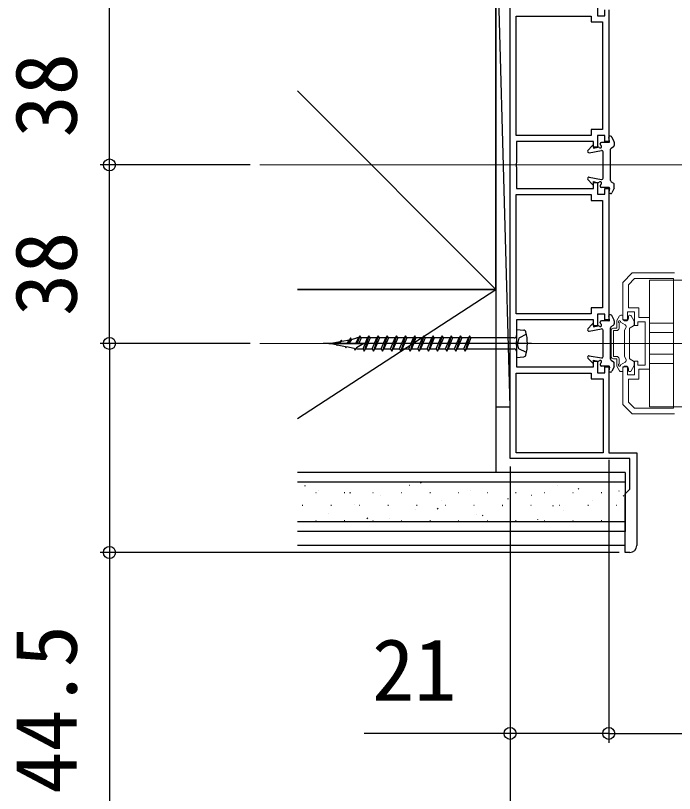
# Model space of a CAD drawing. Units: millimetres, scale not verified. Extents: x -525 to 525, y -808 to 806.
# Drawn here: x -244.9 to -174.8, y -467.1 to -384.3 of the extents above; entities that cross this region are included whole.
import ezdxf
from ezdxf.enums import TextEntityAlignment as Align

# ---------------------------------------------------------------- set-up
doc = ezdxf.new("R2010")
doc.units = ezdxf.units.MM
doc.header["$LTSCALE"] = 4
for name, color, linetype in [('0-3_YKK_11', 7, 'Continuous'), ('0-5_YKK_13', 4, 'Continuous'), ('0-7_YKK_D', 6, 'Continuous'), ('0-9_YSS_K', 3, 'Continuous')]:
    doc.layers.add(name, color=color, linetype=linetype)
doc.layers.add('0-4_YKK_12', color=5, linetype='Continuous', lineweight=18)
doc.styles.add('ＭＳ ゴシック', font='')
doc.styles.get('ＭＳ ゴシック').set_extended_font_data('MS Gothic')

msp = doc.modelspace()

# ---------------------------------------------------------------- linework, layer by layer
at = {"layer": '0-3_YKK_11'}
for points in [[(-192.289, -431.449), (-192.289, -363.449)], [(-182.989, -383.074), (-182.989, -384.324), (-182.189, -384.324), (-182.189, -383.699)], [(-181.789, -383.699), (-181.789, -397.699), (-182.189, -397.699), (-182.189, -397.074), (-182.989, -397.074), (-182.989, -398.324), (-183.389, -398.324), (-183.389, -397.699), (-191.589, -397.699), (-191.589, -399.969), (-191.649, -400.061), (-191.649, -400.336)], [(-191.649, -400.336), (-191.589, -400.428), (-191.589, -402.699), (-183.389, -402.699), (-183.389, -402.074), (-182.989, -402.074), (-182.989, -403.324), (-182.189, -403.324), (-182.189, -402.699), (-181.789, -402.699), (-181.789, -416.699), (-182.189, -416.699), (-182.189, -416.074), (-182.989, -416.074), (-182.989, -417.324), (-183.389, -417.324), (-183.389, -416.699), (-191.589, -416.699), (-191.589, -418.969), (-191.649, -419.061), (-191.649, -419.336), (-191.589, -419.428), (-191.589, -421.699), (-183.389, -421.699), (-183.389, -421.074), (-182.989, -421.074), (-182.989, -422.324), (-182.189, -422.324), (-182.189, -421.699), (-181.789, -421.699), (-181.789, -430.849), (-178.789, -430.849), (-178.789, -440.699)], [(-179.539, -441.449), (-180.039, -441.449), (-180.039, -435.199), (-179.539, -434.699), (-179.539, -431.449), (-192.289, -431.449)]]:
    msp.add_lwpolyline(points, dxfattribs=at)
for points in [[(-191.639, -397.049), (-191.639, -384.349), (-183.639, -384.349), (-183.639, -384.974), (-182.439, -384.974), (-182.439, -396.424), (-183.639, -396.424), (-183.639, -397.049)], [(-191.639, -416.049), (-191.639, -403.349), (-183.639, -403.349), (-183.639, -403.974), (-182.439, -403.974), (-182.439, -415.424), (-183.639, -415.424), (-183.639, -416.049)], [(-182.389, -430.849), (-191.639, -430.849), (-191.639, -422.349), (-183.639, -422.349), (-183.639, -422.974), (-182.389, -422.974)]]:
    msp.add_lwpolyline(points, close=True, dxfattribs=at)
msp.add_arc((-179.539, -440.699), 0.75, 270.00001, 359.99999, dxfattribs=at)
at = {"layer": '0-4_YKK_12', "color": 2}
for p, q in [((-218.937, -400.199), (468.333, -400.199)), ((-218.937, -419.199), (468.333, -419.199))]:
    msp.add_line(p, q, dxfattribs=at)
at = {"layer": '0-4_YKK_12'}
for p, q in [((-177.439, -425.949), (-177.439, -412.449)), ((-175.739, -412.449), (-177.439, -412.449)), ((-177.439, -412.449), (-161.432, -412.449)), ((-180.919, -416.764), (-180.636, -416.274)), ((-180.919, -416.764), (-180.636, -416.274)), ((-180.506, -416.199), (-180.389, -416.199)), ((-180.506, -416.199), (-180.389, -416.199)), ((-180.289, -416.499), (-180.289, -416.299)), ((-180.289, -416.499), (-180.289, -416.299)), ((-179.689, -416.499), (-179.689, -416.299)), ((-179.689, -416.499), (-179.689, -416.299)), ((-179.522, -416.199), (-179.589, -416.199)), ((-179.522, -416.199), (-179.589, -416.199)), ((-179.11, -416.764), (-179.393, -416.274)), ((-179.11, -416.764), (-179.393, -416.274)), ((-180.939, -417.574), (-180.939, -416.839)), ((-180.939, -417.574), (-180.939, -416.839)), ((-180.689, -417.574), (-180.689, -417.013)), ((-180.689, -417.574), (-180.689, -417.013)), ((-180.039, -417.211), (-180.519, -416.933)), ((-180.039, -417.211), (-180.519, -416.933)), ((-179.089, -417.198), (-179.089, -416.839)), ((-179.089, -417.198), (-179.089, -416.839)), ((-177.439, -417.049), (-174.889, -417.049)), ((-181.539, -420.574), (-181.539, -417.824)), ((-181.539, -420.574), (-181.539, -417.824)), ((-180.939, -417.574), (-181.289, -417.574)), ((-180.939, -417.574), (-181.289, -417.574)), ((-180.939, -417.824), (-181.289, -417.824)), ((-181.289, -420.574), (-181.289, -417.824)), ((-180.939, -417.824), (-181.289, -417.824)), ((-181.289, -420.574), (-181.289, -417.824)), ((-180.089, -417.799), (-179.947, -417.552)), ((-180.089, -417.799), (-179.947, -417.552)), ((-180.089, -420.599), (-180.089, -417.799)), ((-180.089, -420.599), (-180.089, -417.799)), ((-179.589, -417.66), (-179.589, -420.737)), ((-179.589, -417.66), (-179.589, -420.737)), ((-179.164, -417.328), (-179.514, -417.53)), ((-179.164, -417.328), (-179.514, -417.53)), ((-177.439, -418.049), (-174.889, -418.049)), ((-180.939, -420.574), (-181.289, -420.574)), ((-180.939, -420.574), (-181.289, -420.574)), ((-180.089, -420.599), (-179.947, -420.845)), ((-180.089, -420.599), (-179.947, -420.845)), ((-177.439, -420.349), (-174.889, -420.349)), ((-180.939, -420.824), (-181.289, -420.824)), ((-180.939, -420.824), (-181.289, -420.824)), ((-180.939, -421.558), (-180.939, -420.824)), ((-180.939, -421.558), (-180.939, -420.824)), ((-180.689, -421.384), (-180.689, -420.824)), ((-180.689, -421.384), (-180.689, -420.824)), ((-180.039, -421.187), (-180.519, -421.464)), ((-180.039, -421.187), (-180.519, -421.464)), ((-179.164, -421.069), (-179.514, -420.867)), ((-179.164, -421.069), (-179.514, -420.867)), ((-179.089, -421.199), (-179.089, -421.558)), ((-179.089, -421.199), (-179.089, -421.558)), ((-177.439, -421.349), (-174.889, -421.349)), ((-180.919, -421.633), (-180.636, -422.124)), ((-180.919, -421.633), (-180.636, -422.124)), ((-180.506, -422.199), (-180.389, -422.199)), ((-180.506, -422.199), (-180.389, -422.199)), ((-180.289, -421.899), (-180.289, -422.099)), ((-180.289, -421.899), (-180.289, -422.099)), ((-179.689, -421.899), (-179.689, -422.099)), ((-179.689, -421.899), (-179.689, -422.099)), ((-179.522, -422.199), (-179.589, -422.199)), ((-179.522, -422.199), (-179.589, -422.199)), ((-179.11, -421.633), (-179.393, -422.124)), ((-179.11, -421.633), (-179.393, -422.124)), ((-177.439, -425.949), (-161.432, -425.949))]:
    msp.add_line(p, q, dxfattribs=at)
msp.add_lwpolyline([(-174.789, -411.699), (-179.289, -411.699), (-180.289, -412.699), (-180.289, -416.699), (-179.789, -416.699), (-179.789, -415.849), (-179.039, -415.849), (-179.039, -417.299), (-178.689, -417.299), (-178.689, -416.899), (-177.889, -416.899), (-177.889, -419.199), (-177.889, -421.499), (-178.689, -421.499), (-178.689, -421.099), (-179.039, -421.099), (-179.039, -422.549), (-179.789, -422.549), (-179.789, -421.699), (-180.289, -421.699), (-180.289, -425.699), (-179.289, -426.699), (-174.789, -426.699)], dxfattribs=at)
msp.add_lwpolyline([(-174.889, -426.099), (-174.889, -412.299), (-179.041, -412.299), (-179.689, -412.947), (-179.689, -415.399), (-178.589, -415.399), (-178.589, -416.449), (-177.439, -416.449), (-177.439, -421.949), (-178.589, -421.949), (-178.589, -422.999), (-179.689, -422.999), (-179.689, -425.45), (-179.041, -426.099)], close=True, dxfattribs=at)
for centre, radius, start, end in [((-180.506, -416.349), 0.15, 90, 150), ((-180.506, -416.349), 0.15, 90, 150), ((-180.389, -416.299), 0.1, 0, 90), ((-180.389, -416.299), 0.1, 0, 90), ((-179.589, -416.299), 0.1, 90, 180), ((-179.589, -416.299), 0.1, 90, 180), ((-179.522, -416.349), 0.15, 30, 90), ((-179.522, -416.349), 0.15, 30, 90), ((-180.789, -416.839), 0.15, 150, 180), ((-180.789, -416.839), 0.15, 150, 180), ((-180.639, -416.899), 0.125, 343.95468, 246.42182), ((-180.639, -416.899), 0.125, 343.95468, 246.42182), ((-179.989, -416.499), 0.3, 180, 0), ((-179.989, -416.499), 0.3, 180, 0), ((-180.164, -417.427), 0.25, 330, 60), ((-180.164, -417.427), 0.25, 330, 60), ((-179.239, -417.198), 0.15, 300, 0), ((-179.239, -417.198), 0.15, 300, 0), ((-179.239, -416.839), 0.15, 0, 30), ((-179.239, -416.839), 0.15, 0, 30), ((-181.289, -417.824), 0.25, 90, 180), ((-181.289, -417.824), 0.25, 90, 180), ((-180.939, -417.574), 0.25, 270, 0), ((-180.939, -417.574), 0.25, 270, 0), ((-179.439, -417.66), 0.15, 120, 180), ((-179.439, -417.66), 0.15, 120, 180), ((-181.289, -420.574), 0.25, 180, 270), ((-181.289, -420.574), 0.25, 180, 270), ((-180.939, -420.824), 0.25, 0, 90), ((-180.939, -420.824), 0.25, 0, 90), ((-180.639, -421.499), 0.125, 113.57818, 16.04532), ((-180.639, -421.499), 0.125, 113.57818, 16.04532), ((-180.164, -420.97), 0.25, 300, 30), ((-180.164, -420.97), 0.25, 300, 30), ((-179.439, -420.737), 0.15, 180, 240), ((-179.439, -420.737), 0.15, 180, 240), ((-179.239, -421.199), 0.15, 0, 60), ((-179.239, -421.199), 0.15, 0, 60), ((-180.789, -421.558), 0.15, 180, 210), ((-180.789, -421.558), 0.15, 180, 210), ((-180.506, -422.049), 0.15, 210, 270), ((-180.506, -422.049), 0.15, 210, 270), ((-180.389, -422.099), 0.1, 270, 0), ((-180.389, -422.099), 0.1, 270, 0), ((-179.989, -421.899), 0.3, 0, 180), ((-179.989, -421.899), 0.3, 0, 180), ((-179.589, -422.099), 0.1, 180, 270), ((-179.589, -422.099), 0.1, 180, 270), ((-179.522, -422.049), 0.15, 270, 330), ((-179.522, -422.049), 0.15, 270, 330), ((-179.239, -421.558), 0.15, 330, 0), ((-179.239, -421.558), 0.15, 330, 0)]:
    msp.add_arc(centre, radius, start, end, dxfattribs=at)
at = {"layer": '0-5_YKK_13'}
for p, q in [((-181.692, -397.676), (-181.787, -397.271)), ((-181.582, -397.149), (-181.689, -397.149)), ((-181.205, -397.717), (-181.448, -397.232)), ((-183.564, -398.157), (-184.002, -398.649)), ((-183.389, -398.224), (-183.389, -398.424)), ((-182.689, -397.989), (-182.689, -397.949)), ((-181.789, -397.799), (-182.539, -397.799)), ((-181.519, -398.405), (-181.26, -398.243)), ((-181.189, -397.784), (-181.189, -398.116)), ((-183.862, -398.896), (-182.567, -398.651)), ((-183.389, -398.424), (-182.941, -398.312)), ((-182.389, -401.599), (-182.389, -398.799)), ((-181.589, -401.866), (-181.589, -398.532)), ((-183.862, -401.501), (-182.567, -401.746)), ((-183.564, -402.24), (-184.002, -401.748)), ((-183.389, -401.974), (-182.941, -402.086)), ((-183.389, -402.174), (-183.389, -401.974)), ((-181.519, -401.993), (-181.26, -402.155)), ((-181.189, -402.613), (-181.189, -402.282)), ((-182.689, -402.408), (-182.689, -402.449)), ((-181.789, -402.599), (-182.539, -402.599)), ((-181.692, -402.721), (-181.787, -403.126)), ((-181.205, -402.68), (-181.448, -403.166)), ((-181.582, -403.249), (-181.689, -403.249)), ((-181.692, -416.676), (-181.787, -416.271)), ((-181.582, -416.149), (-181.689, -416.149)), ((-181.205, -416.717), (-181.448, -416.232)), ((-183.564, -417.157), (-184.002, -417.649)), ((-183.389, -417.224), (-183.389, -417.424)), ((-182.689, -416.989), (-182.689, -416.949)), ((-181.789, -416.799), (-182.539, -416.799)), ((-181.519, -417.405), (-181.26, -417.243)), ((-181.189, -416.784), (-181.189, -417.116)), ((-191.589, -417.699), (-191.589, -420.699)), ((-191.589, -417.699), (-190.809, -417.781)), ((-183.862, -417.896), (-182.567, -417.651)), ((-183.389, -417.424), (-182.941, -417.312)), ((-182.389, -420.599), (-182.389, -417.799)), ((-181.589, -420.866), (-181.589, -417.532)), ((-210.239, -418.861), (-210.537, -419.199)), ((-210.187, -418.951), (-210.239, -418.861)), ((-210.187, -418.951), (-209.374, -418.808)), ((-209.634, -419.199), (-209.374, -418.808)), ((-209.264, -418.617), (-209.537, -419.199)), ((-209.175, -418.773), (-209.457, -419.199)), ((-209.175, -418.773), (-208.612, -418.614)), ((-208.698, -419.199), (-208.428, -418.614)), ((-208.428, -418.614), (-208.612, -418.614)), ((-208.289, -418.374), (-208.553, -419.199)), ((-208.151, -418.614), (-208.395, -419.199)), ((-207.453, -418.614), (-208.151, -418.614)), ((-207.94, -419.784), (-207.453, -418.614)), ((-207.314, -418.374), (-207.802, -420.024)), ((-207.176, -418.614), (-207.663, -419.784)), ((-206.478, -418.614), (-207.176, -418.614)), ((-206.965, -419.784), (-206.478, -418.614)), ((-206.339, -418.374), (-206.827, -420.024)), ((-206.201, -418.614), (-206.688, -419.784)), ((-205.503, -418.614), (-206.201, -418.614)), ((-205.99, -419.784), (-205.503, -418.614)), ((-205.364, -418.374), (-205.852, -420.024)), ((-205.226, -418.614), (-205.713, -419.784)), ((-204.528, -418.614), (-205.226, -418.614)), ((-205.015, -419.784), (-204.528, -418.614)), ((-204.389, -418.374), (-204.877, -420.024)), ((-204.251, -418.614), (-204.738, -419.784)), ((-203.553, -418.614), (-204.251, -418.614)), ((-204.04, -419.784), (-203.553, -418.614)), ((-203.414, -418.374), (-203.902, -420.024)), ((-203.276, -418.614), (-203.763, -419.784)), ((-202.578, -418.614), (-203.276, -418.614)), ((-203.065, -419.784), (-202.578, -418.614)), ((-202.439, -418.374), (-202.927, -420.024)), ((-202.301, -418.614), (-202.788, -419.784)), ((-201.603, -418.614), (-202.301, -418.614)), ((-202.09, -419.784), (-201.603, -418.614)), ((-201.464, -418.374), (-201.952, -420.024)), ((-201.326, -418.614), (-201.813, -419.784)), ((-200.628, -418.614), (-201.326, -418.614)), ((-201.115, -419.784), (-200.628, -418.614)), ((-200.489, -418.374), (-200.977, -420.024)), ((-200.351, -418.614), (-200.838, -419.784)), ((-199.653, -418.614), (-200.351, -418.614)), ((-200.14, -419.784), (-199.653, -418.614)), ((-199.514, -418.374), (-200.002, -420.024)), ((-199.376, -418.614), (-199.863, -419.784)), ((-198.678, -418.614), (-199.376, -418.614)), ((-199.165, -419.784), (-198.678, -418.614)), ((-198.539, -418.374), (-199.027, -420.024)), ((-198.401, -418.614), (-198.888, -419.784)), ((-197.703, -418.614), (-198.401, -418.614)), ((-198.19, -419.784), (-197.703, -418.614)), ((-197.564, -418.374), (-198.052, -420.024)), ((-197.426, -418.614), (-197.913, -419.784)), ((-196.728, -418.614), (-197.426, -418.614)), ((-197.215, -419.784), (-196.728, -418.614)), ((-196.589, -418.374), (-197.077, -420.024)), ((-196.451, -418.614), (-196.938, -419.784)), ((-191.839, -418.614), (-196.451, -418.614)), ((-190.018, -419.199), (-212.168, -419.199)), ((-211.589, -419.199), (-210.343, -418.979)), ((-210.757, -419.362), (-211.589, -419.199)), ((-210.757, -419.362), (-210.727, -419.414)), ((-210.692, -419.375), (-210.727, -419.414)), ((-209.816, -419.547), (-210.692, -419.375)), ((-210.587, -419.199), (-210.418, -419.063)), ((-210.187, -418.951), (-210.496, -419.199)), ((-208.875, -419.732), (-209.701, -419.57)), ((-208.612, -419.784), (-208.699, -419.767)), ((-208.64, -419.661), (-208.668, -419.714)), ((-208.612, -419.784), (-207.94, -419.784)), ((-207.663, -419.784), (-206.965, -419.784)), ((-206.688, -419.784), (-205.99, -419.784)), ((-205.713, -419.784), (-205.015, -419.784)), ((-204.738, -419.784), (-204.04, -419.784)), ((-203.763, -419.784), (-203.065, -419.784)), ((-202.788, -419.784), (-202.09, -419.784)), ((-201.813, -419.784), (-201.115, -419.784)), ((-200.838, -419.784), (-200.14, -419.784)), ((-199.863, -419.784), (-199.165, -419.784)), ((-198.888, -419.784), (-198.19, -419.784)), ((-197.913, -419.784), (-197.215, -419.784)), ((-196.938, -419.784), (-191.839, -419.784)), ((-183.862, -420.501), (-182.567, -420.746)), ((-191.589, -420.699), (-190.809, -420.617)), ((-183.564, -421.24), (-184.002, -420.748)), ((-183.389, -420.974), (-182.941, -421.086)), ((-183.389, -421.174), (-183.389, -420.974)), ((-182.689, -421.408), (-182.689, -421.449)), ((-181.519, -420.993), (-181.26, -421.155)), ((-181.189, -421.613), (-181.189, -421.282)), ((-181.789, -421.599), (-182.539, -421.599)), ((-181.692, -421.721), (-181.787, -422.126)), ((-181.582, -422.249), (-181.689, -422.249)), ((-181.205, -421.68), (-181.448, -422.166)), ((-180.039, -440.699), (-214.929, -440.699))]:
    msp.add_line(p, q, dxfattribs=at)
for points in [[(-209.175, -418.773), (-209.264, -418.617), (-209.374, -418.808)], [(-208.151, -418.614), (-208.289, -418.374), (-208.428, -418.614)], [(-207.176, -418.614), (-207.314, -418.374), (-207.453, -418.614)], [(-206.201, -418.614), (-206.339, -418.374), (-206.478, -418.614)], [(-205.226, -418.614), (-205.364, -418.374), (-205.503, -418.614)], [(-204.251, -418.614), (-204.389, -418.374), (-204.528, -418.614)], [(-203.276, -418.614), (-203.414, -418.374), (-203.553, -418.614)], [(-202.301, -418.614), (-202.439, -418.374), (-202.578, -418.614)], [(-201.326, -418.614), (-201.464, -418.374), (-201.603, -418.614)], [(-200.351, -418.614), (-200.489, -418.374), (-200.628, -418.614)], [(-199.376, -418.614), (-199.514, -418.374), (-199.653, -418.614)], [(-198.401, -418.614), (-198.539, -418.374), (-198.678, -418.614)], [(-197.426, -418.614), (-197.564, -418.374), (-197.703, -418.614)], [(-196.451, -418.614), (-196.589, -418.374), (-196.728, -418.614)], [(-190.535, -418.224), (-191.344, -418.627), (-191.487, -419.199)], [(-211.589, -419.199), (-207.839, -419.199), (-208.64, -419.661)], [(-209.816, -419.547), (-209.752, -419.658), (-209.701, -419.57)], [(-208.875, -419.732), (-208.777, -419.902), (-208.668, -419.714)], [(-190.536, -420.175), (-191.344, -419.772), (-191.487, -419.199)], [(-207.94, -419.784), (-207.802, -420.024), (-207.663, -419.784)], [(-206.965, -419.784), (-206.827, -420.024), (-206.688, -419.784)], [(-205.99, -419.784), (-205.852, -420.024), (-205.713, -419.784)], [(-205.015, -419.784), (-204.877, -420.024), (-204.738, -419.784)], [(-204.04, -419.784), (-203.902, -420.024), (-203.763, -419.784)], [(-203.065, -419.784), (-202.927, -420.024), (-202.788, -419.784)], [(-202.09, -419.784), (-201.952, -420.024), (-201.813, -419.784)], [(-201.115, -419.784), (-200.977, -420.024), (-200.838, -419.784)], [(-200.14, -419.784), (-200.002, -420.024), (-199.863, -419.784)], [(-199.165, -419.784), (-199.027, -420.024), (-198.888, -419.784)], [(-198.19, -419.784), (-198.052, -420.024), (-197.913, -419.784)], [(-197.215, -419.784), (-197.077, -420.024), (-196.938, -419.784)]]:
    msp.add_lwpolyline(points, dxfattribs=at)
for centre, radius, start, end in [((-181.689, -397.249), 0.1, 90, 193.18403), ((-181.582, -397.299), 0.15, 26.56505, 90), ((-183.489, -398.224), 0.1, 360, 138.35142), ((-182.689, -398.249), 0.15, 224.03624, 60), ((-182.539, -397.949), 0.15, 90, 180), ((-182.539, -397.989), 0.15, 180, 240), ((-181.789, -397.699), 0.1, 270, 13.18403), ((-181.339, -398.116), 0.15, 302.00538, 0), ((-181.339, -397.784), 0.15, 0, 26.56505), ((-183.889, -398.749), 0.15, 138.35142, 280.70954), ((-182.905, -398.457), 0.15, 44.03624, 104.03624), ((-182.539, -398.799), 0.15, 360, 100.70954), ((-181.439, -398.532), 0.15, 122.00538, 180), ((-183.889, -401.649), 0.15, 79.29046, 221.64858), ((-183.489, -402.174), 0.1, 221.64858, 0), ((-182.905, -401.94), 0.15, 255.96376, 315.96376), ((-182.689, -402.149), 0.15, 300, 135.96376), ((-182.539, -402.408), 0.15, 120, 180), ((-182.539, -401.599), 0.15, 259.29046, 0), ((-181.439, -401.866), 0.15, 180, 237.99462), ((-181.339, -402.282), 0.15, 0, 57.99462), ((-182.539, -402.449), 0.15, 180, 270), ((-181.789, -402.699), 0.1, 346.81597, 90), ((-181.689, -403.149), 0.1, 166.81597, 270), ((-181.582, -403.099), 0.15, 270, 333.43495), ((-181.339, -402.613), 0.15, 333.43495, 0), ((-181.689, -416.249), 0.1, 90, 193.18403), ((-181.582, -416.299), 0.15, 26.56505, 90), ((-183.489, -417.224), 0.1, 360, 138.35142), ((-182.689, -417.249), 0.15, 224.03624, 60), ((-182.539, -416.949), 0.15, 90, 180), ((-182.539, -416.989), 0.15, 180, 240), ((-181.789, -416.699), 0.1, 270, 13.18403), ((-181.339, -417.116), 0.15, 302.00538, 0), ((-181.339, -416.784), 0.15, 0, 26.56505), ((-190.836, -418.029), 0.25, 14.25208, 84), ((-195.439, -419.199), 5, 345.74792, 14.25208), ((-183.889, -417.749), 0.15, 138.35142, 280.70954), ((-182.905, -417.457), 0.15, 44.03624, 104.03624), ((-182.539, -417.799), 0.15, 360, 100.70954), ((-181.439, -417.532), 0.15, 122.00538, 180), ((-191.839, -418.364), 0.25, 270, 0), ((-191.839, -420.034), 0.25, 0, 90), ((-190.836, -420.368), 0.25, 276, 345.74792), ((-183.889, -420.649), 0.15, 79.29046, 221.64858), ((-182.539, -420.599), 0.15, 259.29046, 0), ((-183.489, -421.174), 0.1, 221.64858, 0), ((-182.905, -420.94), 0.15, 255.96376, 315.96376), ((-182.689, -421.149), 0.15, 300, 135.96376), ((-182.539, -421.408), 0.15, 120, 180), ((-181.439, -420.866), 0.15, 180, 237.99462), ((-181.339, -421.282), 0.15, 0, 57.99462), ((-182.539, -421.449), 0.15, 180, 270), ((-181.789, -421.699), 0.1, 346.81597, 90), ((-181.689, -422.149), 0.1, 166.81597, 270), ((-181.582, -422.099), 0.15, 270, 333.43495), ((-181.339, -421.613), 0.15, 333.43495, 0)]:
    msp.add_arc(centre, radius, start, end, dxfattribs=at)
at = {"layer": '0-7_YKK_D'}
for p, q in [((-234.929, -400.199), (-234.929, -381.199)), ((-219.937, -400.199), (-235.929, -400.199)), ((-219.937, -400.199), (-235.929, -400.199)), ((-234.929, -419.199), (-234.929, -400.199)), ((-219.937, -419.199), (-235.929, -419.199)), ((-219.937, -419.199), (-235.929, -419.199)), ((-181.789, -431.599), (-181.789, -461.699)), ((-181.789, -431.599), (-181.789, -461.699)), ((-192.289, -432.299), (-192.289, -481.699)), ((-192.289, -432.299), (-192.289, -461.699)), ((-180.664, -441.449), (-235.929, -441.449)), ((-181.789, -460.699), (-90.289, -460.699))]:
    msp.add_line(p, q, dxfattribs=at)
for points in [[(-234.929, -419.199), (-234.929, -441.449), (-234.929, -468.169)], [(-181.789, -460.699), (-192.289, -460.699), (-207.811, -460.699)]]:
    msp.add_lwpolyline(points, dxfattribs=at)
for centre in [(-234.929, -400.199), (-234.929, -400.199), (-234.929, -419.199), (-234.929, -419.199), (-234.929, -441.449), (-192.289, -460.699), (-181.789, -460.699), (-181.789, -460.699)]:
    msp.add_circle(centre, 0.637, dxfattribs=at)
at = {"layer": '0-9_YSS_K'}
for p, q in [((-193.789, -413.449), (-193.789, -360.949)), ((-192.289, -425.949), (-193.789, -371.949)), ((-214.929, -392.309), (-193.789, -413.449)), ((-193.789, -413.449), (-214.929, -413.449)), ((-214.929, -427.189), (-193.789, -413.449)), ((-180.039, -432.949), (-214.929, -432.949)), ((-180.039, -432.949), (-180.039, -439.199)), ((-180.039, -433.949), (-214.929, -433.949)), ((-214.133, -434.365), (-214.049, -434.309)), ((-203.01, -434.273), (-203, -434.27)), ((-201.838, -434.063), (-201.755, -434.007)), ((-187.201, -434.357), (-187.192, -434.354)), ((-185.049, -434.704), (-184.966, -434.649)), ((-212.976, -435.046), (-212.926, -435.046)), ((-212.639, -434.842), (-212.63, -434.839)), ((-209.936, -435.046), (-209.886, -435.046)), ((-209.33, -435.104), (-209.247, -435.048)), ((-206.896, -435.046), (-206.846, -435.046)), ((-206.13, -435.378), (-206.12, -435.375)), ((-203.856, -435.046), (-203.806, -435.046)), ((-200.816, -435.046), (-200.766, -435.046)), ((-197.776, -435.046), (-197.726, -435.046)), ((-196.5, -434.809), (-196.491, -434.806)), ((-194.736, -435.046), (-194.686, -435.046)), ((-191.696, -435.046), (-191.646, -435.046)), ((-189.991, -435.345), (-189.982, -435.342)), ((-188.656, -435.046), (-188.606, -435.046)), ((-185.616, -435.046), (-185.566, -435.046)), ((-182.576, -435.046), (-182.526, -435.046)), ((-180.692, -434.893), (-180.682, -434.89)), ((-180.247, -435.443), (-180.163, -435.388)), ((-199.621, -435.914), (-199.611, -435.911)), ((-192.541, -435.745), (-192.458, -435.69)), ((-183.482, -435.881), (-183.473, -435.878)), ((-214.401, -436.421), (-214.351, -436.421)), ((-211.361, -436.421), (-211.311, -436.421)), ((-208.873, -436.35), (-208.864, -436.346)), ((-208.321, -436.421), (-208.271, -436.421)), ((-205.281, -436.421), (-205.231, -436.421)), ((-202.364, -436.885), (-202.354, -436.882)), ((-202.241, -436.421), (-202.191, -436.421)), ((-200.033, -436.786), (-199.95, -436.731)), ((-199.201, -436.421), (-199.151, -436.421)), ((-196.161, -436.421), (-196.111, -436.421)), ((-193.121, -436.421), (-193.071, -436.421)), ((-193.111, -436.45), (-193.102, -436.447)), ((-190.081, -436.421), (-190.031, -436.421)), ((-187.739, -436.484), (-187.655, -436.429)), ((-187.041, -436.421), (-186.991, -436.421)), ((-186.602, -436.986), (-186.593, -436.983)), ((-184.001, -436.421), (-183.951, -436.421)), ((-180.961, -436.421), (-180.911, -436.421)), ((-211.663, -437.338), (-211.654, -437.334)), ((-207.525, -437.827), (-207.442, -437.772)), ((-205.154, -437.874), (-205.145, -437.87)), ((-195.854, -437.421), (-195.845, -437.418)), ((-195.23, -437.525), (-195.147, -437.47)), ((-189.345, -437.957), (-189.336, -437.954)), ((-180.093, -437.522), (-180.083, -437.518)), ((-180.039, -438.199), (-214.929, -438.199)), ((-212.976, -438.036), (-212.926, -438.036)), ((-209.936, -438.036), (-209.886, -438.036)), ((-206.896, -438.036), (-206.846, -438.036)), ((-203.856, -438.036), (-203.806, -438.036)), ((-200.816, -438.036), (-200.766, -438.036)), ((-197.776, -438.036), (-197.726, -438.036)), ((-194.736, -438.036), (-194.686, -438.036)), ((-191.696, -438.036), (-191.646, -438.036)), ((-188.656, -438.036), (-188.606, -438.036)), ((-185.616, -438.036), (-185.566, -438.036)), ((-182.576, -438.036), (-182.526, -438.036)), ((-180.039, -439.199), (-214.929, -439.199))]:
    msp.add_line(p, q, dxfattribs=at)
for points in [[(-193.789, -413.449), (-193.789, -360.949), (-214.929, -360.949)], [(-214.929, -413.449), (-193.789, -413.449), (-193.789, -432.949), (-214.929, -432.949)]]:
    msp.add_lwpolyline(points, dxfattribs=at)
msp.add_lwpolyline([(-192.289, -425.949), (-192.289, -371.949), (-193.789, -371.949), (-193.789, -425.949)], close=True, dxfattribs=at)

# ---------------------------------------------------------------- texts
at = {"layer": '0-7_YKK_D', "style": 'ＭＳ ゴシック'}
for s, p in [('38', (-236.429, -397.27)), ('38', (-236.429, -416.27)), ('44.5', (-236.429, -467.129))]:
    msp.add_text(s, height=6.598, rotation=90, dxfattribs=at).set_placement(p, align=Align.BOTTOM_LEFT)
msp.add_text('21', height=6.598, dxfattribs=at).set_placement((-206.976, -459.199), align=Align.BOTTOM_LEFT)

doc.saveas('drawing.dxf')
